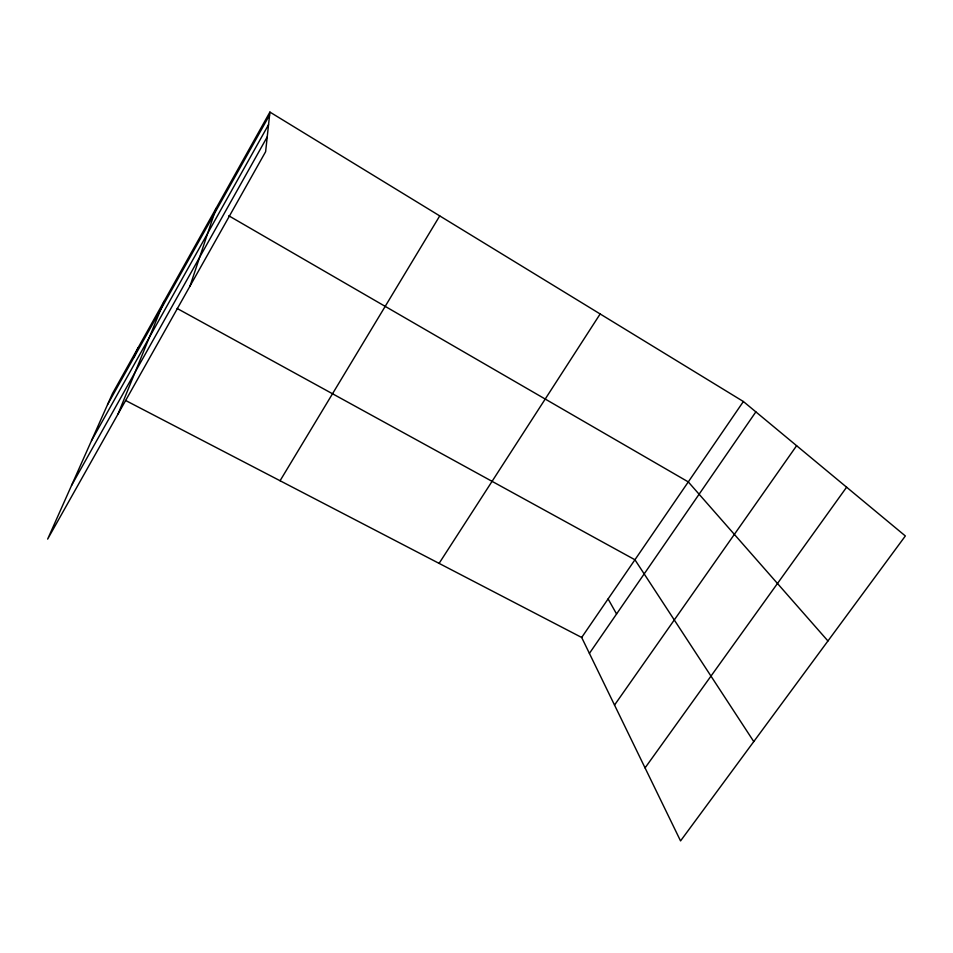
<?xml version="1.0" encoding="UTF-8"?>
<svg xmlns="http://www.w3.org/2000/svg" width="953" height="953" viewBox="0 0 953 953"><rect width="100%" height="100%" fill="white"/><g stroke="black" fill="none" stroke-linecap="round" stroke-linejoin="round"><path stroke-width="1.43" d="M269.913 112.085L265.625 151.694L47.65 539.1L112.442 393.625L269.913 112.085L743.388 401.523L905.35 535.955L680.549 840.915L581.675 637.474L125.605 400.474M189.981 286.138L216.033 208.397M118.089 413.912L164.083 301.303M133.861 357.578L138.03 347.881M107.57 404.56L269.592 115.003M91.536 440.584L268.543 124.676M71.546 485.434L267.233 136.887M280.075 480.741L439.738 215.902M439.095 563.378L600.152 313.966M581.675 637.474L743.388 401.523M589.407 653.389L755.86 411.875M614.53 705.065L796.613 445.706M645.062 767.892L846.609 487.197M177.115 308.45L634.936 559.768L753.775 741.577M228.744 215.759L688.292 481.908L827.943 640.964M608.097 598.937L616.567 613.982"/></g></svg>
